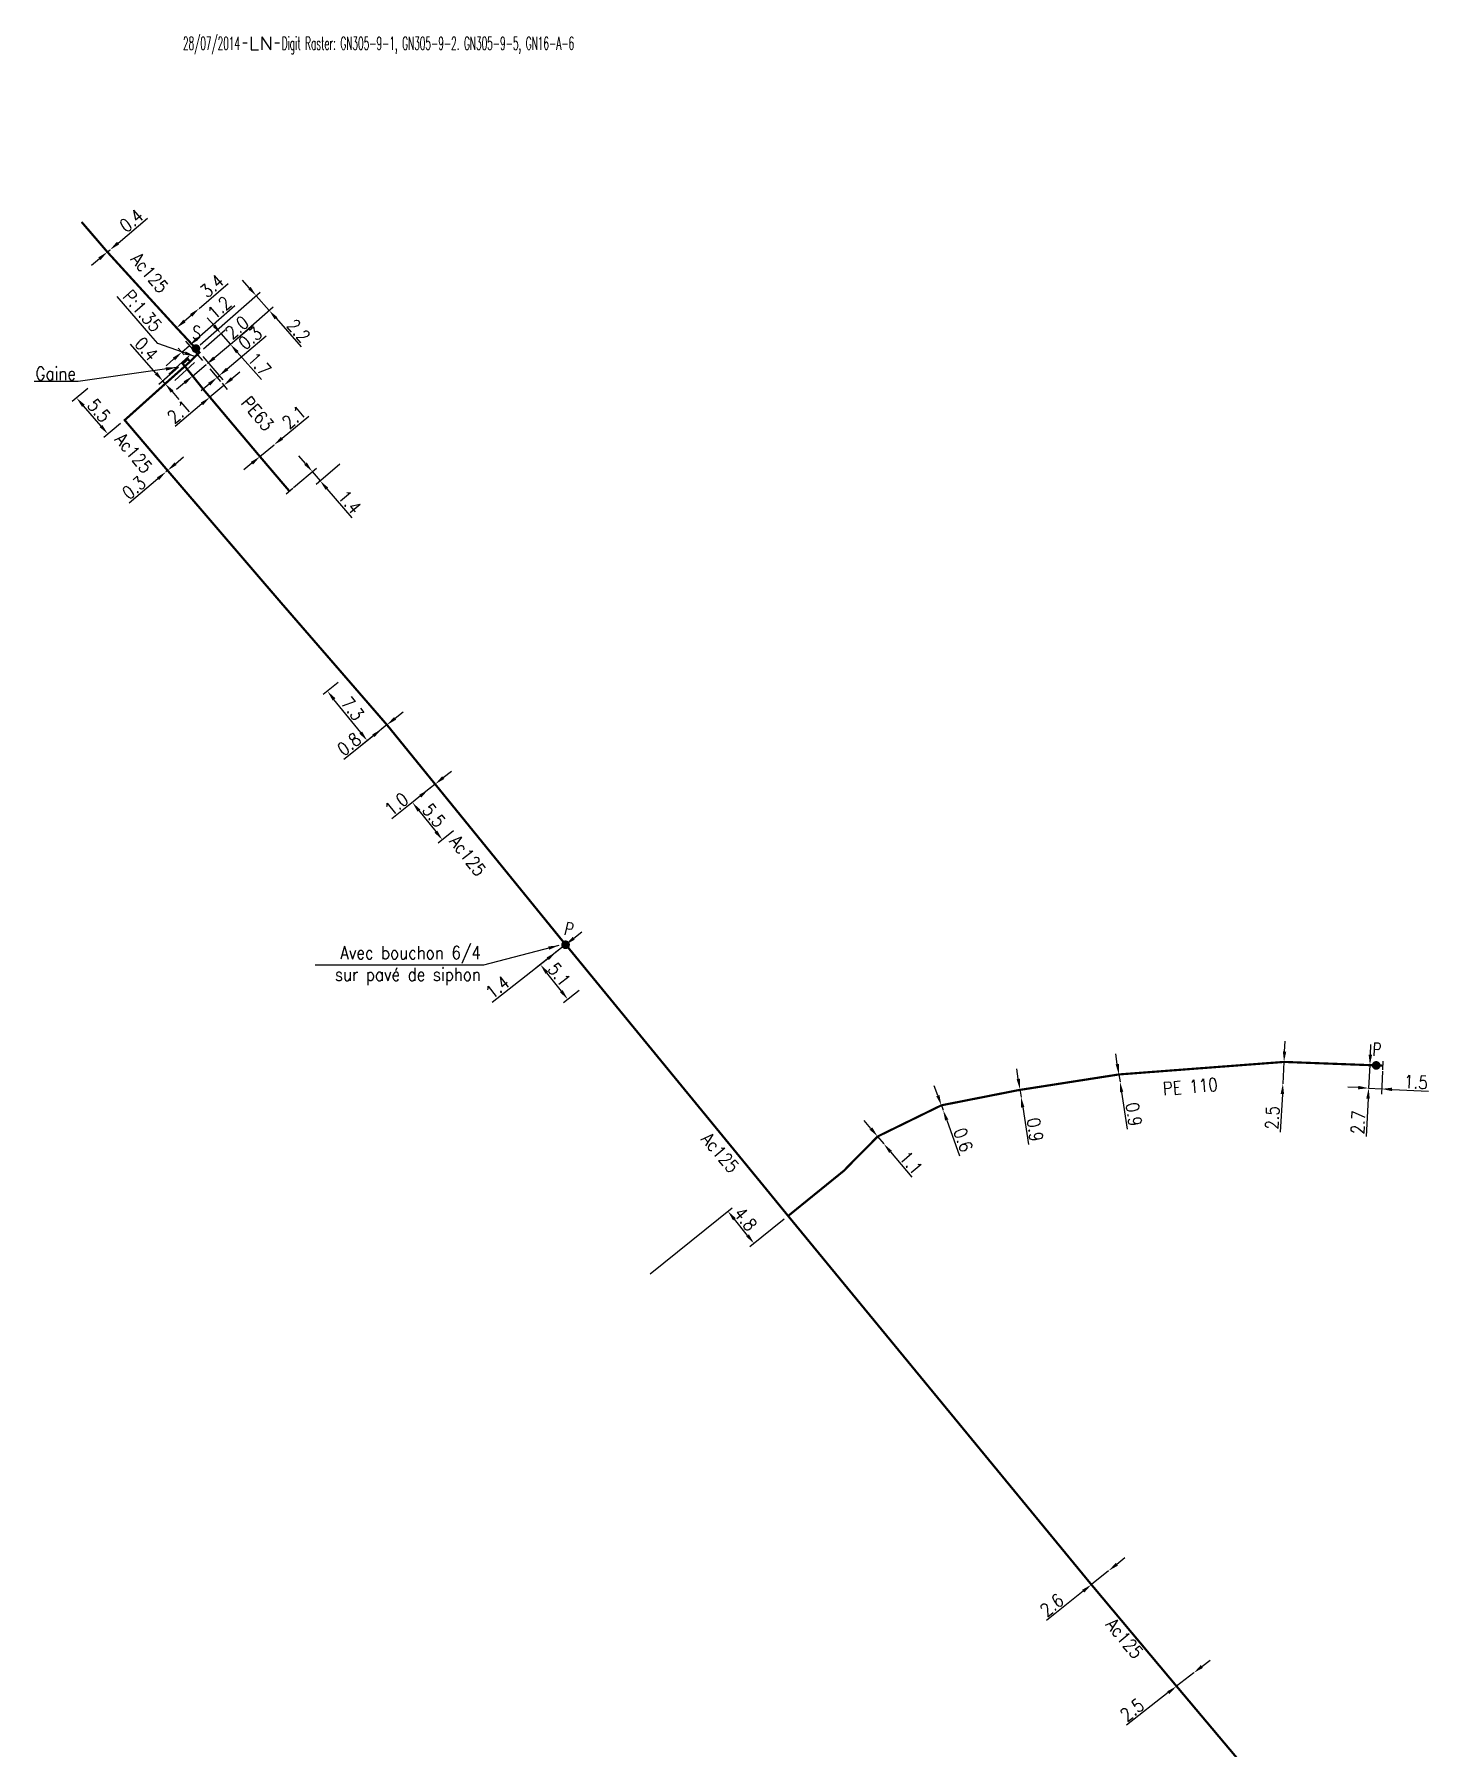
# Model space of a CAD drawing. Header units: millimetres. Extents: x 108995 to 110000, y 119999 to 121000.
# Drawn here: x 108994.6 to 109154.9, y 120541.6 to 120738.5 of the extents above; entities that cross this region are included whole.
import ezdxf
from ezdxf.enums import TextEntityAlignment as Align

# ---------------------------------------------------------------- set-up
doc = ezdxf.new("R2010")
doc.units = ezdxf.units.MM
doc.header["$MEASUREMENT"] = 0
doc.header["$PDMODE"] = 34
doc.linetypes.add('L_25_AP', pattern=[2000, 1000, 1000])
doc.linetypes.add('L_25_PE', pattern=[2000, 1000, 1000])
doc.layers.get('0').update_dxf_attribs({"linetype": 'CONTINUOUS'})
doc.layers.get('DEFPOINTS').update_dxf_attribs({"linetype": 'CONTINUOUS'})
for name, color, linetype in [('L_150', 1, 'CONTINUOUS'), ('L_300', 7, 'CONTINUOUS'), ('L_340', 7, 'CONTINUOUS'), ('L_400', 7, 'CONTINUOUS')]:
    doc.layers.add(name, color=color, linetype=linetype)
doc.styles.add('G_ROMANS', font='ROMANS.SHX', dxfattribs={"width": 0.75})
doc.styles.get("Standard").update_dxf_attribs({"font": 'romans.shx', "width": 0.85})
doc.dimstyles.get("Standard").update_dxf_attribs({"dimtxt": 1.5, "dimasz": 1.2, "dimexe": 0.625, "dimexo": 0.625, "dimgap": 0.25, "dimtad": 1, "dimdec": 1, "dimzin": 0, "dimdsep": 46, "dimtxsty": 'Standard', "dimcen": -0.5, "dimadec": 0, "dimazin": 0, "dimtfac": 1, "dimtdec": 1, "dimtmove": 0, "dimatfit": 3, "dimfxl": 1, "dimtolj": 1, "dimtzin": 0, "dimarcsym": 0})

# ---------------------------------------------------------------- blocks, each defined once
blk = doc.blocks.new('*D7')
at = {"layer": 'DEFPOINTS', "color": 0, "linetype": 'Continuous', "transparency": 16777216}
for p in [(109148.09, 120620.04), (109147.95, 120617.39), (109147.95, 120617.39)]:
    blk.add_point(p, dxfattribs=at)
at = {"layer": 'L_150', "color": 0, "linetype": 'Continuous', "lineweight": -2, "transparency": 16777216}
for p, q in [((109148.15, 120621.24), (109148.21, 120622.43)), ((109148.09, 120620.04), (109147.95, 120617.39)), ((109147.88, 120616.19), (109147.65, 120611.83))]:
    blk.add_line(p, q, dxfattribs=at)
at = {"layer": 'L_150', "color": 0, "linetype": 'Continuous', "transparency": 16777216}
for points in [[(109147.95, 120621.25), (109148.35, 120621.23), (109148.09, 120620.04)], [(109147.68, 120616.2), (109148.08, 120616.18), (109147.95, 120617.39)]]:
    blk.add_solid(points, dxfattribs=at)
at = {"layer": 'L_150', "color": 0, "linetype": 'Continuous', "transparency": 16777216, "insert": (109146.74, 120613.46), "char_height": 1.5, "attachment_point": 5, "rotation": 86.9631}
blk.add_mtext('\\A1;2.7', dxfattribs=at)
blk = doc.blocks.new('*D8')
at = {"layer": 'DEFPOINTS', "color": 0, "linetype": 'Continuous', "transparency": 16777216}
for p in [(109138.22, 120620.41), (109138.09, 120617.91), (109138.09, 120617.91)]:
    blk.add_point(p, dxfattribs=at)
at = {"layer": 'L_150', "color": 0, "linetype": 'Continuous', "lineweight": -2, "transparency": 16777216}
for p, q in [((109138.29, 120621.61), (109138.35, 120622.81)), ((109138.22, 120620.41), (109138.09, 120617.91)), ((109138.03, 120616.72), (109137.79, 120612.35))]:
    blk.add_line(p, q, dxfattribs=at)
at = {"layer": 'L_150', "color": 0, "linetype": 'Continuous', "transparency": 16777216}
for points in [[(109138.09, 120621.62), (109138.48, 120621.6), (109138.22, 120620.41)], [(109137.83, 120616.73), (109138.23, 120616.71), (109138.09, 120617.91)]]:
    blk.add_solid(points, dxfattribs=at)
at = {"layer": 'L_150', "color": 0, "linetype": 'Continuous', "transparency": 16777216, "insert": (109136.88, 120613.99), "char_height": 1.5, "attachment_point": 5, "rotation": 86.9619}
blk.add_mtext('\\A1;2.5', dxfattribs=at)
blk = doc.blocks.new('*D9')
at = {"layer": 'DEFPOINTS', "color": 0, "linetype": 'Continuous', "transparency": 16777216}
for p in [(109119.24, 120618.97), (109119.37, 120618.13), (109119.37, 120618.13)]:
    blk.add_point(p, dxfattribs=at)
at = {"layer": 'L_150', "color": 0, "linetype": 'Continuous', "lineweight": -2, "transparency": 16777216}
for p, q in [((109119.06, 120620.16), (109118.87, 120621.34)), ((109119.24, 120618.97), (109119.37, 120618.13)), ((109119.55, 120616.95), (109120.21, 120612.69))]:
    blk.add_line(p, q, dxfattribs=at)
at = {"layer": 'L_150', "color": 0, "linetype": 'Continuous', "transparency": 16777216}
for points in [[(109119.25, 120620.19), (109118.86, 120620.13), (109119.24, 120618.97)], [(109119.75, 120616.98), (109119.35, 120616.92), (109119.37, 120618.13)]]:
    blk.add_solid(points, dxfattribs=at)
at = {"layer": 'L_150', "color": 0, "linetype": 'Continuous', "transparency": 16777216, "insert": (109120.96, 120614.38), "char_height": 1.5, "attachment_point": 5, "rotation": 278.7988}
blk.add_mtext('\\A1;0.9', dxfattribs=at)
blk = doc.blocks.new('*D10')
at = {"layer": 'DEFPOINTS', "color": 0, "linetype": 'Continuous', "transparency": 16777216}
for p in [(109098.83, 120615.42), (109099.04, 120614.85), (109099.04, 120614.85)]:
    blk.add_point(p, dxfattribs=at)
at = {"layer": 'L_150', "color": 0, "linetype": 'Continuous', "lineweight": -2, "transparency": 16777216}
for p, q in [((109098.43, 120616.55), (109098.02, 120617.67)), ((109098.83, 120615.42), (109099.04, 120614.85)), ((109099.45, 120613.72), (109100.93, 120609.61))]:
    blk.add_line(p, q, dxfattribs=at)
at = {"layer": 'L_150', "color": 0, "linetype": 'Continuous', "transparency": 16777216}
for points in [[(109098.61, 120616.61), (109098.24, 120616.48), (109098.83, 120615.42)], [(109099.64, 120613.79), (109099.26, 120613.66), (109099.04, 120614.85)]]:
    blk.add_solid(points, dxfattribs=at)
at = {"layer": 'L_150', "color": 0, "linetype": 'Continuous', "transparency": 16777216, "insert": (109101.34, 120611.45), "char_height": 1.5, "attachment_point": 5, "rotation": 289.8951}
blk.add_mtext('\\A1;0.6', dxfattribs=at)
blk = doc.blocks.new('*D11')
at = {"layer": 'DEFPOINTS', "color": 0, "linetype": 'Continuous', "transparency": 16777216}
for p in [(109091.51, 120611.84), (109092.21, 120610.99), (109092.21, 120610.99)]:
    blk.add_point(p, dxfattribs=at)
at = {"layer": 'L_150', "color": 0, "linetype": 'Continuous', "lineweight": -2, "transparency": 16777216}
for p, q in [((109090.73, 120612.75), (109089.96, 120613.67)), ((109091.51, 120611.84), (109092.21, 120610.99)), ((109092.99, 120610.08), (109095.45, 120607.15))]:
    blk.add_line(p, q, dxfattribs=at)
at = {"layer": 'L_150', "color": 0, "linetype": 'Continuous', "transparency": 16777216}
for points in [[(109090.89, 120612.88), (109090.58, 120612.62), (109091.51, 120611.84)], [(109093.14, 120610.2), (109092.83, 120609.95), (109092.21, 120610.99)]]:
    blk.add_solid(points, dxfattribs=at)
at = {"layer": 'L_150', "color": 0, "linetype": 'Continuous', "transparency": 16777216, "insert": (109095.37, 120608.8), "char_height": 1.5, "attachment_point": 5, "rotation": 310.091}
blk.add_mtext('\\A1;1.1', dxfattribs=at)
blk = doc.blocks.new('*D12')
at = {"layer": 'DEFPOINTS', "color": 0, "linetype": 'Continuous', "transparency": 16777216}
for p in [(109149.59, 120619.98), (109147.95, 120617.39), (109147.95, 120617.39)]:
    blk.add_point(p, dxfattribs=at)
at = {"layer": 'L_340', "color": 0, "linetype": 'Continuous', "lineweight": -2, "transparency": 16777216}
for p, q in [((109149.55, 120619.36), (109149.41, 120616.69)), ((109146.75, 120617.46), (109145.55, 120617.52)), ((109147.95, 120617.39), (109149.44, 120617.31)), ((109150.64, 120617.25), (109154.83, 120617.03))]:
    blk.add_line(p, q, dxfattribs=at)
at = {"layer": 'L_340', "color": 0, "linetype": 'Continuous', "transparency": 16777216}
for points in [[(109146.76, 120617.66), (109146.74, 120617.26), (109147.95, 120617.39)], [(109150.65, 120617.45), (109150.63, 120617.05), (109149.44, 120617.31)]]:
    blk.add_solid(points, dxfattribs=at)
at = {"layer": 'L_340', "color": 0, "linetype": 'Continuous', "transparency": 16777216, "insert": (109153.39, 120618.1), "char_height": 1.5, "attachment_point": 5, "rotation": 356.9619}
blk.add_mtext('\\A1;1.5', dxfattribs=at)
blk = doc.blocks.new('*D13')
at = {"layer": 'DEFPOINTS', "color": 0, "linetype": 'Continuous', "transparency": 16777216}
for p in [(109107.86, 120617.26), (109108, 120616.37), (109108, 120616.37)]:
    blk.add_point(p, dxfattribs=at)
at = {"layer": 'L_150', "color": 0, "linetype": 'Continuous', "lineweight": -2, "transparency": 16777216}
for p, q in [((109107.68, 120618.45), (109107.49, 120619.63)), ((109107.86, 120617.26), (109108, 120616.37)), ((109108.18, 120615.19), (109108.84, 120610.93))]:
    blk.add_line(p, q, dxfattribs=at)
at = {"layer": 'L_150', "color": 0, "linetype": 'Continuous', "transparency": 16777216}
for points in [[(109107.88, 120618.48), (109107.48, 120618.42), (109107.86, 120617.26)], [(109108.38, 120615.22), (109107.98, 120615.16), (109108, 120616.37)]]:
    blk.add_solid(points, dxfattribs=at)
at = {"layer": 'L_150', "color": 0, "linetype": 'Continuous', "transparency": 16777216, "insert": (109109.59, 120612.62), "char_height": 1.5, "attachment_point": 5, "rotation": 278.7988}
blk.add_mtext('\\A1;0.9', dxfattribs=at)
blk = doc.blocks.new('*D14')
at = {"layer": 'DEFPOINTS', "color": 0, "linetype": 'Continuous', "transparency": 16777216}
for p in [(109074.28, 120603.26), (109081.24, 120602.72), (109064.89, 120595.63)]:
    blk.add_point(p, dxfattribs=at)
at = {"layer": 'L_150', "color": 0, "linetype": 'Continuous', "lineweight": -2, "transparency": 16777216}
for p, q in [((109065.37, 120596.03), (109074.77, 120603.65)), ((109076.55, 120600.46), (109075.04, 120602.32)), ((109080.75, 120602.32), (109076.82, 120599.14))]:
    blk.add_line(p, q, dxfattribs=at)
at = {"layer": 'L_150', "color": 0, "linetype": 'Continuous', "transparency": 16777216}
for points in [[(109075.19, 120602.45), (109074.88, 120602.2), (109074.28, 120603.26)], [(109076.71, 120600.59), (109076.4, 120600.33), (109077.31, 120599.53)]]:
    blk.add_solid(points, dxfattribs=at)
at = {"layer": 'L_150', "color": 0, "linetype": 'Continuous', "transparency": 16777216, "insert": (109076.32, 120602.33), "char_height": 1.5, "attachment_point": 5, "rotation": 309.0572}
blk.add_mtext('\\A1;4.8', dxfattribs=at)
blk = doc.blocks.new('L_340_07')
at = {"color": 0, "linetype": 'Continuous', "const_width": 0.25, "flags": 128}
blk.add_lwpolyline([(0, 0), (1.25, 0)], dxfattribs=at)
at = {"color": 0, "linetype": 'Continuous', "flags": 128}
blk.add_lwpolyline([(1.25, -0.5), (1.25, 0.5)], dxfattribs=at)
at = {"color": 0, "linetype": 'Continuous', "style": 'G_ROMANS', "width": 0.75, "flags": 3}
for tag, p in [('DEF_LEG', (0.72, -3.47)), ('DEF_COUP', (0.72, -5.97)), ('DEF_TYPE', (0.72, -8.47))]:
    blk.add_attdef(tag, text='', height=1.2, dxfattribs=at).set_placement(p, align=Align.MIDDLE)
blk = doc.blocks.new('L_300_12')
at = {"color": 0, "linetype": 'Continuous', "const_width": 0.497, "flags": 128}
blk.add_lwpolyline([(-0.25, 0, 1), (0.25, 0, 1)], format="xyb", close=True, dxfattribs=at)
at = {"color": 0, "linetype": 'Continuous', "style": 'G_ROMANS', "width": 0.75}
blk.add_text('P', height=1.5, dxfattribs=at).set_placement((0, 1.85), align=Align.MIDDLE)
at = {"color": 0, "linetype": 'Continuous', "style": 'G_ROMANS', "width": 0.75, "flags": 3}
for tag, p in [('DEF_LEG', (0, -5)), ('DEF_COUP', (0, -7.5)), ('DEF_TYPE', (0, -10))]:
    blk.add_attdef(tag, text='', height=1.2, dxfattribs=at).set_placement(p, align=Align.MIDDLE)
blk = doc.blocks.new('*D24')
at = {"layer": 'DEFPOINTS', "color": 0, "linetype": 'Continuous', "transparency": 16777216}
for p in [(109011.52, 120702.01), (109012.21, 120701.22), (109014.33, 120700.58)]:
    blk.add_point(p, dxfattribs=at)
at = {"layer": 'L_150', "color": 0, "linetype": 'Continuous', "lineweight": -2, "transparency": 16777216}
for p, q in [((109013.3, 120703.57), (109017.62, 120707.35)), ((109013.92, 120701.05), (109011.99, 120703.25)), ((109010.62, 120701.22), (109009.72, 120700.43)), ((109011.8, 120701.69), (109011.11, 120702.48)), ((109011.52, 120702.01), (109012.4, 120702.78))]:
    blk.add_line(p, q, dxfattribs=at)
at = {"layer": 'L_150', "color": 0, "linetype": 'Continuous', "transparency": 16777216}
for points in [[(109013.17, 120703.72), (109013.43, 120703.42), (109012.4, 120702.78)], [(109010.49, 120701.37), (109010.75, 120701.07), (109011.52, 120702.01)]]:
    blk.add_solid(points, dxfattribs=at)
at = {"layer": 'L_150', "color": 0, "linetype": 'Continuous', "transparency": 16777216, "insert": (109015.83, 120707.12), "char_height": 1.5, "attachment_point": 5, "rotation": 41.2214}
blk.add_mtext('\\A1;1.2', dxfattribs=at)
blk = doc.blocks.new('*D25')
at = {"layer": 'DEFPOINTS', "color": 0, "linetype": 'Continuous', "transparency": 16777216}
for p in [(109012.76, 120699.26), (109012.76, 120699.26), (109014.33, 120700.58)]:
    blk.add_point(p, dxfattribs=at)
at = {"layer": 'L_150', "color": 0, "linetype": 'Continuous', "lineweight": -2, "transparency": 16777216}
for p, q in [((109015.25, 120701.35), (109019.72, 120705.09)), ((109012.76, 120699.26), (109014.33, 120700.58)), ((109011.84, 120698.49), (109010.92, 120697.72))]:
    blk.add_line(p, q, dxfattribs=at)
at = {"layer": 'L_150', "color": 0, "linetype": 'Continuous', "transparency": 16777216}
for points in [[(109015.12, 120701.5), (109015.38, 120701.19), (109014.33, 120700.58)], [(109011.72, 120698.65), (109011.97, 120698.34), (109012.76, 120699.26)]]:
    blk.add_solid(points, dxfattribs=at)
at = {"layer": 'L_150', "color": 0, "linetype": 'Continuous', "transparency": 16777216, "insert": (109017.86, 120704.84), "char_height": 1.5, "attachment_point": 5, "rotation": 39.9453}
blk.add_mtext('\\A1;2.0', dxfattribs=at)
blk = doc.blocks.new('*D26')
at = {"layer": 'DEFPOINTS', "color": 0, "linetype": 'Continuous', "transparency": 16777216}
for p in [(109014.14, 120697.55), (109015.74, 120698.91), (109016.35, 120698.19)]:
    blk.add_point(p, dxfattribs=at)
at = {"layer": 'L_150', "color": 0, "linetype": 'Continuous', "lineweight": -2, "transparency": 16777216}
for p, q in [((109017.27, 120698.97), (109018.18, 120699.74)), ((109016.35, 120698.19), (109014.75, 120696.83)), ((109016.15, 120698.43), (109016.75, 120697.71)), ((109013.83, 120696.06), (109010.77, 120693.47)), ((109014.54, 120697.08), (109015.15, 120696.36))]:
    blk.add_line(p, q, dxfattribs=at)
at = {"layer": 'L_150', "color": 0, "linetype": 'Continuous', "transparency": 16777216}
for points in [[(109017.14, 120699.12), (109017.4, 120698.81), (109016.35, 120698.19)], [(109013.7, 120696.21), (109013.96, 120695.91), (109014.75, 120696.83)]]:
    blk.add_solid(points, dxfattribs=at)
at = {"layer": 'L_150', "color": 0, "linetype": 'Continuous', "transparency": 16777216, "insert": (109011.2, 120695.14), "char_height": 1.5, "attachment_point": 5, "rotation": 40.2309}
blk.add_mtext('\\A1;2.1', dxfattribs=at)
blk = doc.blocks.new('*D27')
at = {"layer": 'DEFPOINTS', "color": 0, "linetype": 'Continuous', "transparency": 16777216}
for p in [(109022.12, 120691.34), (109022.12, 120691.34), (109020.5, 120690)]:
    blk.add_point(p, dxfattribs=at)
at = {"layer": 'L_150', "color": 0, "linetype": 'Continuous', "lineweight": -2, "transparency": 16777216}
for p, q in [((109023.04, 120692.11), (109026.12, 120694.66)), ((109020.5, 120690), (109022.12, 120691.34)), ((109019.58, 120689.23), (109018.66, 120688.46))]:
    blk.add_line(p, q, dxfattribs=at)
at = {"layer": 'L_150', "color": 0, "linetype": 'Continuous', "transparency": 16777216}
for points in [[(109022.91, 120692.26), (109023.17, 120691.95), (109022.12, 120691.34)], [(109019.45, 120689.39), (109019.71, 120689.08), (109020.5, 120690)]]:
    blk.add_solid(points, dxfattribs=at)
at = {"layer": 'L_150', "color": 0, "linetype": 'Continuous', "transparency": 16777216, "insert": (109024.41, 120694.54), "char_height": 1.5, "attachment_point": 5, "rotation": 39.6906}
blk.add_mtext('\\A1;2.1', dxfattribs=at)
blk = doc.blocks.new('*D28')
at = {"layer": 'DEFPOINTS', "color": 0, "linetype": 'Continuous', "transparency": 16777216}
for p in [(109030.16, 120689.54), (109026.52, 120688.27), (109023.89, 120686.03)]:
    blk.add_point(p, dxfattribs=at)
at = {"layer": 'L_340', "color": 0, "linetype": 'Continuous', "lineweight": -2, "transparency": 16777216}
for p, q in [((109025.74, 120689.19), (109024.96, 120690.1)), ((109024.36, 120686.44), (109026.99, 120688.68)), ((109026.52, 120688.27), (109027.42, 120687.21)), ((109029.68, 120689.13), (109026.95, 120686.8)), ((109028.2, 120686.3), (109031.05, 120682.96))]:
    blk.add_line(p, q, dxfattribs=at)
at = {"layer": 'L_340', "color": 0, "linetype": 'Continuous', "transparency": 16777216}
for points in [[(109025.89, 120689.32), (109025.58, 120689.06), (109026.52, 120688.27)], [(109028.35, 120686.43), (109028.05, 120686.17), (109027.42, 120687.21)]]:
    blk.add_solid(points, dxfattribs=at)
at = {"layer": 'L_340', "color": 0, "linetype": 'Continuous', "transparency": 16777216, "insert": (109030.82, 120684.77), "char_height": 1.5, "attachment_point": 5, "rotation": 310.4632}
blk.add_mtext('\\A1;1.4', dxfattribs=at)
blk = doc.blocks.new('*D29')
at = {"layer": 'DEFPOINTS', "color": 0, "linetype": 'Continuous', "transparency": 16777216}
for p in [(109011.62, 120700.69), (109009.34, 120698.69), (109009.61, 120698.37)]:
    blk.add_point(p, dxfattribs=at)
at = {"layer": 'L_150', "color": 0, "linetype": 'Continuous', "lineweight": -2, "transparency": 16777216}
for p, q in [((109008.55, 120699.59), (109005.63, 120702.92)), ((109011.15, 120700.27), (109008.87, 120698.27)), ((109009.61, 120698.37), (109009.34, 120698.69)), ((109010.4, 120697.47), (109011.19, 120696.57))]:
    blk.add_line(p, q, dxfattribs=at)
at = {"layer": 'L_150', "color": 0, "linetype": 'Continuous', "transparency": 16777216}
for points in [[(109008.7, 120699.72), (109008.4, 120699.46), (109009.34, 120698.69)], [(109010.55, 120697.6), (109010.25, 120697.34), (109009.61, 120698.37)]]:
    blk.add_solid(points, dxfattribs=at)
at = {"layer": 'L_150', "color": 0, "linetype": 'Continuous', "transparency": 16777216, "insert": (109007.44, 120702.37), "char_height": 1.5, "attachment_point": 5, "rotation": 311.2214}
blk.add_mtext('\\A1;0.4', dxfattribs=at)
blk = doc.blocks.new('*D65')
at = {"layer": 'DEFPOINTS', "color": 0, "linetype": 'Continuous', "transparency": 16777216}
for p in [(109127.84, 120550.17), (109127.84, 120550.17), (109125.87, 120548.64)]:
    blk.add_point(p, dxfattribs=at)
at = {"layer": 'L_150', "color": 0, "linetype": 'Continuous', "lineweight": -2, "transparency": 16777216}
for p, q in [((109128.78, 120550.91), (109129.73, 120551.65)), ((109127.84, 120550.17), (109125.87, 120548.64)), ((109124.92, 120547.9), (109120.12, 120544.16))]:
    blk.add_line(p, q, dxfattribs=at)
at = {"layer": 'L_150', "color": 0, "linetype": 'Continuous', "transparency": 16777216}
for points in [[(109128.66, 120551.07), (109128.91, 120550.75), (109127.84, 120550.17)], [(109124.8, 120548.06), (109125.04, 120547.74), (109125.87, 120548.64)]]:
    blk.add_solid(points, dxfattribs=at)
at = {"layer": 'L_150', "color": 0, "linetype": 'Continuous', "transparency": 16777216, "insert": (109120.75, 120545.92), "char_height": 1.5, "attachment_point": 5, "rotation": 37.9377}
blk.add_mtext('\\A1;2.5', dxfattribs=at)
blk = doc.blocks.new('*D66')
at = {"layer": 'DEFPOINTS', "color": 0, "linetype": 'Continuous', "transparency": 16777216}
for p in [(109118.06, 120561.91), (109118.06, 120561.91), (109116.08, 120560.32)]:
    blk.add_point(p, dxfattribs=at)
at = {"layer": 'L_150', "color": 0, "linetype": 'Continuous', "lineweight": -2, "transparency": 16777216}
for p, q in [((109119, 120562.66), (109119.94, 120563.42)), ((109118.06, 120561.91), (109116.08, 120560.32)), ((109115.14, 120559.57), (109110.93, 120556.19))]:
    blk.add_line(p, q, dxfattribs=at)
at = {"layer": 'L_150', "color": 0, "linetype": 'Continuous', "transparency": 16777216}
for points in [[(109118.88, 120562.82), (109119.13, 120562.51), (109118.06, 120561.91)], [(109115.01, 120559.72), (109115.26, 120559.41), (109116.08, 120560.32)]]:
    blk.add_solid(points, dxfattribs=at)
at = {"layer": 'L_150', "color": 0, "linetype": 'Continuous', "transparency": 16777216, "insert": (109111.54, 120557.97), "char_height": 1.5, "attachment_point": 5, "rotation": 38.7169}
blk.add_mtext('\\A1;2.6', dxfattribs=at)
blk = doc.blocks.new('*D67')
at = {"layer": 'DEFPOINTS', "color": 0, "linetype": 'Continuous', "transparency": 16777216}
for p in [(109040.64, 120652.34), (109043.23, 120647.37), (109041.47, 120645.95)]:
    blk.add_point(p, dxfattribs=at)
at = {"layer": 'L_150', "color": 0, "linetype": 'Continuous', "lineweight": -2, "transparency": 16777216}
for p, q in [((109040.15, 120651.95), (109037.54, 120649.85)), ((109038.78, 120649.3), (109040.72, 120646.89)), ((109042.74, 120646.98), (109040.99, 120645.56))]:
    blk.add_line(p, q, dxfattribs=at)
at = {"layer": 'L_150', "color": 0, "linetype": 'Continuous', "transparency": 16777216}
for points in [[(109038.93, 120649.43), (109038.62, 120649.18), (109038.02, 120650.24)], [(109040.88, 120647.01), (109040.56, 120646.76), (109041.47, 120645.95)]]:
    blk.add_solid(points, dxfattribs=at)
at = {"layer": 'L_150', "color": 0, "linetype": 'Continuous', "transparency": 16777216, "insert": (109040.51, 120648.74), "char_height": 1.5, "attachment_point": 5, "rotation": 308.8423}
blk.add_mtext('\\A1;5.5', dxfattribs=at)
blk = doc.blocks.new('*D68')
at = {"layer": 'DEFPOINTS', "color": 0, "linetype": 'Continuous', "transparency": 16777216}
for p in [(109040.64, 120652.34), (109039.86, 120651.72), (109039.86, 120651.72)]:
    blk.add_point(p, dxfattribs=at)
at = {"layer": 'L_150', "color": 0, "linetype": 'Continuous', "lineweight": -2, "transparency": 16777216}
for p, q in [((109040.64, 120652.34), (109039.86, 120651.72)), ((109041.57, 120653.09), (109042.51, 120653.85)), ((109038.92, 120650.96), (109035.66, 120648.34))]:
    blk.add_line(p, q, dxfattribs=at)
at = {"layer": 'L_150', "color": 0, "linetype": 'Continuous', "transparency": 16777216}
for points in [[(109041.45, 120653.25), (109041.7, 120652.94), (109040.64, 120652.34)], [(109038.8, 120651.12), (109039.05, 120650.81), (109039.86, 120651.72)]]:
    blk.add_solid(points, dxfattribs=at)
at = {"layer": 'L_150', "color": 0, "linetype": 'Continuous', "transparency": 16777216, "insert": (109036.2, 120650.05), "char_height": 1.5, "attachment_point": 5, "rotation": 38.8423}
blk.add_mtext('\\A1;1.0', dxfattribs=at)
blk = doc.blocks.new('*D100')
at = {"layer": 'DEFPOINTS', "color": 0, "linetype": 'Continuous', "transparency": 16777216}
for p in [(109013.55, 120701.98), (109017.11, 120702.9), (109017.11, 120702.9)]:
    blk.add_point(p, dxfattribs=at)
at = {"layer": 'L_150', "color": 0, "linetype": 'Continuous', "lineweight": -2, "transparency": 16777216}
for p, q in [((109015.23, 120705.05), (109014.44, 120705.95)), ((109014.02, 120702.39), (109016.49, 120704.56)), ((109016.02, 120704.14), (109017.11, 120702.9)), ((109017.9, 120702), (109020.66, 120698.85))]:
    blk.add_line(p, q, dxfattribs=at)
at = {"layer": 'L_150', "color": 0, "linetype": 'Continuous', "transparency": 16777216}
for points in [[(109015.38, 120705.18), (109015.08, 120704.91), (109016.02, 120704.14)], [(109018.05, 120702.13), (109017.75, 120701.87), (109017.11, 120702.9)]]:
    blk.add_solid(points, dxfattribs=at)
at = {"layer": 'L_150', "color": 0, "linetype": 'Continuous', "transparency": 16777216, "insert": (109020.43, 120700.63), "char_height": 1.5, "attachment_point": 5, "rotation": 311.2214}
blk.add_mtext('\\A1;1.7', dxfattribs=at)
blk = doc.blocks.new('*D101')
at = {"layer": 'DEFPOINTS', "color": 0, "linetype": 'Continuous', "transparency": 16777216}
for p in [(109013.5, 120707.02), (109013.5, 120707.02), (109010.92, 120704.8)]:
    blk.add_point(p, dxfattribs=at)
at = {"layer": 'L_150', "color": 0, "linetype": 'Continuous', "lineweight": -2, "transparency": 16777216}
for p, q in [((109013.5, 120707.02), (109016.86, 120709.91)), ((109011.83, 120705.59), (109012.59, 120706.24))]:
    blk.add_line(p, q, dxfattribs=at)
at = {"layer": 'L_150', "color": 0, "linetype": 'Continuous', "transparency": 16777216}
for points in [[(109011.7, 120705.74), (109011.96, 120705.43), (109010.92, 120704.8)], [(109012.46, 120706.39), (109012.72, 120706.09), (109013.5, 120707.02)]]:
    blk.add_solid(points, dxfattribs=at)
at = {"layer": 'L_150', "color": 0, "linetype": 'Continuous', "transparency": 16777216, "insert": (109014.98, 120709.62), "char_height": 1.5, "attachment_point": 5, "rotation": 40.7098}
blk.add_mtext('\\A1;3.4', dxfattribs=at)
blk = doc.blocks.new('*D102')
at = {"layer": 'DEFPOINTS', "color": 0, "linetype": 'Continuous', "transparency": 16777216}
for p in [(109021.56, 120706.8), (109013.14, 120702.41), (109017.11, 120702.9)]:
    blk.add_point(p, dxfattribs=at)
at = {"layer": 'L_300', "color": 0, "linetype": 'Continuous', "lineweight": -2, "transparency": 16777216}
for p, q in [((109019.28, 120709.39), (109018.49, 120710.29)), ((109013.61, 120702.83), (109020.54, 120708.9)), ((109017.58, 120703.31), (109022.03, 120707.21)), ((109020.07, 120708.49), (109021.56, 120706.8)), ((109022.35, 120705.9), (109025.23, 120702.61))]:
    blk.add_line(p, q, dxfattribs=at)
at = {"layer": 'L_300', "color": 0, "linetype": 'Continuous', "transparency": 16777216}
for points in [[(109019.43, 120709.52), (109019.13, 120709.26), (109020.07, 120708.49)], [(109022.5, 120706.03), (109022.2, 120705.76), (109021.56, 120706.8)]]:
    blk.add_solid(points, dxfattribs=at)
at = {"layer": 'L_300', "color": 0, "linetype": 'Continuous', "transparency": 16777216, "insert": (109024.93, 120704.46), "char_height": 1.5, "attachment_point": 5, "rotation": 311.2214}
blk.add_mtext('\\A1;2.2', dxfattribs=at)
blk = doc.blocks.new('L_300_11')
at = {"color": 0, "linetype": 'Continuous', "const_width": 0.497, "flags": 128}
blk.add_lwpolyline([(-0.25, 0, 1), (0.25, 0, 1)], format="xyb", close=True, dxfattribs=at)
at = {"color": 0, "linetype": 'Continuous', "style": 'G_ROMANS', "width": 0.75}
blk.add_text('S', height=1.5, dxfattribs=at).set_placement((0, 1.85), align=Align.MIDDLE)
at = {"color": 0, "linetype": 'Continuous', "width": 0.75, "flags": 3}
for tag, p in [('DEF_LEG', (0, -5)), ('DEF_COUP', (0, -7.5)), ('DEF_TYPE', (0, -10))]:
    blk.add_attdef(tag, text='', height=1.2, dxfattribs=at).set_placement(p, align=Align.MIDDLE)
blk = doc.blocks.new('*D103')
at = {"layer": 'DEFPOINTS', "color": 0, "linetype": 'Continuous', "transparency": 16777216}
for p in [(109001.19, 120698.22), (108999.41, 120696.75), (109004.95, 120694.19)]:
    blk.add_point(p, dxfattribs=at)
at = {"layer": 'L_150', "color": 0, "linetype": 'Continuous', "lineweight": -2, "transparency": 16777216}
for p, q in [((109000.71, 120697.82), (108998.93, 120696.35)), ((109002.23, 120693.51), (109000.2, 120695.85)), ((109004.47, 120693.79), (109002.54, 120692.21))]:
    blk.add_line(p, q, dxfattribs=at)
at = {"layer": 'L_150', "color": 0, "linetype": 'Continuous', "transparency": 16777216}
for points in [[(109000.35, 120695.98), (109000.05, 120695.71), (108999.41, 120696.75)], [(109002.38, 120693.64), (109002.08, 120693.38), (109003.02, 120692.6)]]:
    blk.add_solid(points, dxfattribs=at)
at = {"layer": 'L_150', "color": 0, "linetype": 'Continuous', "transparency": 16777216, "insert": (109002.01, 120695.29), "char_height": 1.5, "attachment_point": 5, "rotation": 311.0087}
blk.add_mtext('\\A1;5.5', dxfattribs=at)
blk = doc.blocks.new('*D104')
at = {"layer": 'DEFPOINTS', "color": 0, "linetype": 'Continuous', "transparency": 16777216}
for p in [(109009.69, 120688.24), (109009.69, 120688.24), (109009.88, 120688.4)]:
    blk.add_point(p, dxfattribs=at)
at = {"layer": 'L_150', "color": 0, "linetype": 'Continuous', "lineweight": -2, "transparency": 16777216}
for p, q in [((109010.8, 120689.18), (109011.71, 120689.96)), ((109008.78, 120687.46), (109005.45, 120684.63)), ((109009.88, 120688.4), (109009.69, 120688.24))]:
    blk.add_line(p, q, dxfattribs=at)
at = {"layer": 'L_150', "color": 0, "linetype": 'Continuous', "transparency": 16777216}
for points in [[(109010.67, 120689.33), (109010.92, 120689.03), (109009.88, 120688.4)], [(109008.65, 120687.61), (109008.91, 120687.31), (109009.69, 120688.24)]]:
    blk.add_solid(points, dxfattribs=at)
at = {"layer": 'L_150', "color": 0, "linetype": 'Continuous', "transparency": 16777216, "insert": (109006.01, 120686.42), "char_height": 1.5, "attachment_point": 5, "rotation": 40.4225}
blk.add_mtext('\\A1;0.3', dxfattribs=at)
blk = doc.blocks.new('*D105')
at = {"layer": 'DEFPOINTS', "color": 0, "linetype": 'Continuous', "transparency": 16777216}
for p in [(109002.96, 120713.52), (109003.27, 120713.77), (109003.27, 120713.77)]:
    blk.add_point(p, dxfattribs=at)
at = {"layer": 'L_150', "color": 0, "linetype": 'Continuous', "lineweight": -2, "transparency": 16777216}
for p, q in [((109004.19, 120714.55), (109007.59, 120717.39)), ((109002.96, 120713.52), (109003.27, 120713.77)), ((109002.04, 120712.75), (109001.13, 120711.98))]:
    blk.add_line(p, q, dxfattribs=at)
at = {"layer": 'L_150', "color": 0, "linetype": 'Continuous', "transparency": 16777216}
for points in [[(109001.92, 120712.9), (109002.17, 120712.59), (109002.96, 120713.52)], [(109004.06, 120714.7), (109004.32, 120714.39), (109003.27, 120713.77)]]:
    blk.add_solid(points, dxfattribs=at)
at = {"layer": 'L_150', "color": 0, "linetype": 'Continuous', "transparency": 16777216, "insert": (109005.71, 120717.12), "char_height": 1.5, "attachment_point": 5, "rotation": 39.9789}
blk.add_mtext('\\A1;0.4', dxfattribs=at)
blk = doc.blocks.new('GIS_MODF')
at = {"color": 0, "linetype": 'Continuous', "flags": 128}
for points in [[(-2.18, -0.01), (-1.68, -0.01)], [(1.52, -0.01), (2.02, -0.01)]]:
    blk.add_lwpolyline(points, dxfattribs=at)
at = {"color": 0, "linetype": 'Continuous', "width": 0.5}
blk.add_attdef('DATE', text='', height=1.5, dxfattribs=at).set_placement((-2.5, -0.8), align=Align.RIGHT)
at = {"color": 0, "linetype": 'Continuous', "width": 1.771291}
blk.add_attdef('USER', text='', height=1.5, dxfattribs=at).set_placement((-1.51, -0.8), (1.28, -0.8), align=Align.FIT)
at = {"color": 0, "linetype": 'Continuous', "width": 0.5}
blk.add_attdef('DESC', (2.29, -0.8), '', height=1.5, dxfattribs=at)
blk = doc.blocks.new('*D272')
at = {"layer": 'DEFPOINTS', "color": 0, "linetype": 'Continuous', "transparency": 16777216}
for p in [(109013.55, 120701.98), (109014.33, 120700.58), (109015.81, 120699.3)]:
    blk.add_point(p, dxfattribs=at)
at = {"layer": 'L_150', "color": 0, "linetype": 'Continuous', "lineweight": -2, "transparency": 16777216}
for p, q in [((109016.73, 120700.07), (109021.23, 120703.88)), ((109013.95, 120701.5), (109016.22, 120698.82)), ((109014.73, 120700.1), (109015.98, 120698.62)), ((109015.58, 120699.1), (109015.81, 120699.3)), ((109014.67, 120698.32), (109013.75, 120697.55))]:
    blk.add_line(p, q, dxfattribs=at)
at = {"layer": 'L_150', "color": 0, "linetype": 'Continuous', "transparency": 16777216}
for points in [[(109016.6, 120700.22), (109016.86, 120699.92), (109015.81, 120699.3)], [(109014.54, 120698.48), (109014.79, 120698.17), (109015.58, 120699.1)]]:
    blk.add_solid(points, dxfattribs=at)
at = {"layer": 'L_150', "color": 0, "linetype": 'Continuous', "transparency": 16777216, "insert": (109019.37, 120703.62), "char_height": 1.5, "attachment_point": 5, "rotation": 40.2309}
blk.add_mtext('\\A1;0.3', dxfattribs=at)
blk = doc.blocks.new('*D273')
at = {"layer": 'DEFPOINTS', "color": 0, "linetype": 'Continuous', "transparency": 16777216}
for p in [(109034.47, 120658.65), (109035.1, 120659.16), (109035.1, 120659.16)]:
    blk.add_point(p, dxfattribs=at)
at = {"layer": 'L_150', "color": 0, "linetype": 'Continuous', "lineweight": -2, "transparency": 16777216}
for p, q in [((109036.03, 120659.91), (109036.97, 120660.66)), ((109033.54, 120657.9), (109030.13, 120655.17)), ((109035.1, 120659.16), (109034.47, 120658.65))]:
    blk.add_line(p, q, dxfattribs=at)
at = {"layer": 'L_150', "color": 0, "linetype": 'Continuous', "transparency": 16777216}
for points in [[(109035.91, 120660.06), (109036.16, 120659.75), (109035.1, 120659.16)], [(109033.41, 120658.06), (109033.66, 120657.75), (109034.47, 120658.65)]]:
    blk.add_solid(points, dxfattribs=at)
at = {"layer": 'L_150', "color": 0, "linetype": 'Continuous', "transparency": 16777216, "insert": (109030.74, 120656.94), "char_height": 1.5, "attachment_point": 5, "rotation": 38.776}
blk.add_mtext('\\A1;0.8', dxfattribs=at)
blk = doc.blocks.new('*D274')
at = {"layer": 'DEFPOINTS', "color": 0, "linetype": 'Continuous', "transparency": 16777216}
for p in [(109030, 120664.42), (109028.26, 120663.03), (109035.1, 120659.16)]:
    blk.add_point(p, dxfattribs=at)
at = {"layer": 'L_150', "color": 0, "linetype": 'Continuous', "lineweight": -2, "transparency": 16777216}
for p, q in [((109029.51, 120664.03), (109027.77, 120662.64)), ((109032.08, 120658.27), (109029.01, 120662.09)), ((109034.61, 120658.76), (109032.34, 120656.95))]:
    blk.add_line(p, q, dxfattribs=at)
at = {"layer": 'L_150', "color": 0, "linetype": 'Continuous', "transparency": 16777216}
for points in [[(109029.17, 120662.22), (109028.85, 120661.97), (109028.26, 120663.03)], [(109032.24, 120658.4), (109031.92, 120658.15), (109032.83, 120657.34)]]:
    blk.add_solid(points, dxfattribs=at)
at = {"layer": 'L_150', "color": 0, "linetype": 'Continuous', "transparency": 16777216, "insert": (109031.15, 120661.02), "char_height": 1.5, "attachment_point": 5, "rotation": 308.776}
blk.add_mtext('\\A1;7.3', dxfattribs=at)
blk = doc.blocks.new('*D277')
at = {"layer": 'DEFPOINTS', "color": 0, "linetype": 'Continuous', "transparency": 16777216}
for p in [(109054.53, 120633.02), (109055.63, 120633.88), (109055.63, 120633.88)]:
    blk.add_point(p, dxfattribs=at)
at = {"layer": 'L_300', "color": 0, "linetype": 'Continuous', "lineweight": -2, "transparency": 16777216}
for p, q in [((109056.57, 120634.63), (109057.51, 120635.37)), ((109053.58, 120632.28), (109047.21, 120627.26)), ((109055.63, 120633.88), (109054.53, 120633.02))]:
    blk.add_line(p, q, dxfattribs=at)
at = {"layer": 'L_300', "color": 0, "linetype": 'Continuous', "transparency": 16777216}
for points in [[(109056.45, 120634.78), (109056.69, 120634.47), (109055.63, 120633.88)], [(109053.46, 120632.43), (109053.71, 120632.12), (109054.53, 120633.02)]]:
    blk.add_solid(points, dxfattribs=at)
at = {"layer": 'L_300', "color": 0, "linetype": 'Continuous', "transparency": 16777216, "insert": (109047.79, 120628.99), "char_height": 1.5, "attachment_point": 5, "rotation": 38.2082}
blk.add_mtext('\\A1;1.4', dxfattribs=at)
blk = doc.blocks.new('*D278')
at = {"layer": 'DEFPOINTS', "color": 0, "linetype": 'Continuous', "transparency": 16777216}
for p in [(109055.65, 120633.89), (109052.74, 120631.6), (109057.67, 120629)]:
    blk.add_point(p, dxfattribs=at)
at = {"layer": 'L_300', "color": 0, "linetype": 'Continuous', "lineweight": -2, "transparency": 16777216}
for p, q in [((109055.16, 120633.51), (109052.25, 120631.22)), ((109055.15, 120628.54), (109053.48, 120630.66)), ((109057.18, 120628.62), (109055.4, 120627.21))]:
    blk.add_line(p, q, dxfattribs=at)
at = {"layer": 'L_300', "color": 0, "linetype": 'Continuous', "transparency": 16777216}
for points in [[(109053.64, 120630.79), (109053.32, 120630.54), (109052.74, 120631.6)], [(109055.3, 120628.67), (109054.99, 120628.42), (109055.89, 120627.6)]]:
    blk.add_solid(points, dxfattribs=at)
at = {"layer": 'L_300', "color": 0, "linetype": 'Continuous', "transparency": 16777216, "insert": (109054.92, 120630.45), "char_height": 1.5, "attachment_point": 5, "rotation": 308.2082}
blk.add_mtext('\\A1;5.1', dxfattribs=at)

msp = doc.modelspace()

# ---------------------------------------------------------------- linework, layer by layer
at = {"layer": 'L_150', "linetype": 'L_25_AP', "const_width": 0.25, "flags": 128}
msp.add_lwpolyline([(109000, 120716.97), (109002.96, 120713.52), (109010.92, 120704.8), (109013.55, 120701.98), (109012.47, 120700.92), (109009.61, 120698.37), (109004.95, 120694.19), (109009.88, 120688.4), (109022.77, 120673.38), (109035.1, 120659.16), (109040.64, 120652.34), (109055.3, 120634.3), (109055.82, 120633.69), (109055.82, 120633.69), (109078.41, 120606.14), (109081.22, 120602.7), (109116.08, 120560.32), (109125.87, 120548.64), (109139.71, 120532.19)], dxfattribs=at)
at = {"layer": 'L_150', "linetype": 'L_25_PE', "const_width": 0.25, "flags": 128}
msp.add_lwpolyline([(109023.07, 120686.98), (109020.5, 120690), (109014.14, 120697.55), (109011.62, 120700.69), (109012.21, 120701.22), (109012.47, 120700.92)], dxfattribs=at)
at = {"layer": 'L_150', "linetype": 'L_25_PE', "flags": 128}
msp.add_lwpolyline([(109081.24, 120602.72, 0.25, 0.25, 0), (109082.63, 120603.85, 0.25, 0.25, 0), (109087.59, 120607.87, 0.25, 0.25, 0), (109091.51, 120611.84, 0.25, 0.25, 0), (109098.83, 120615.42, 0.25, 0.25, 0), (109107.71, 120617.17, 0.25, 0.25, 0), (109119.24, 120618.97, 0.25, 0.25, 0), (109138.22, 120620.41, 0.25, 0.25, 0), (109148.34, 120620.03, 0, 0, 0)], format="xyseb", dxfattribs=at)
at = {"layer": 'L_400'}
for p, q in [((109012.32, 120701.55), (109010.03, 120699.48)), ((109012.99, 120700.81), (109010.71, 120698.74))]:
    msp.add_line(p, q, dxfattribs=at)

# ---------------------------------------------------------------- block references
at = {"layer": 'L_150'}
ref = msp.add_blockref('GIS_MODF', (109020.71, 120737.56), dxfattribs=at)
ref.add_attrib('DATE', '28/07/2014', dxfattribs={"layer": '0', "color": 0, "linetype": 'Continuous', "height": 1.5, "width": 0.5}).set_placement((109018.21, 120736.76), align=Align.RIGHT)
ref.add_attrib('USER', 'LN', dxfattribs={"layer": '0', "color": 0, "linetype": 'Continuous', "height": 1.5, "width": 1.113383}).set_placement((109019.21, 120736.76), (109021.99, 120736.76), align=Align.FIT)
ref.add_attrib('DESC', 'Digit Raster: GN305-9-1, GN305-9-2. GN305-9-5, GN16-A-6', (109023, 120736.76), dxfattribs={"layer": '0', "color": 0, "linetype": 'Continuous', "height": 1.5, "width": 0.5})
at = {"layer": 'L_300'}
for name, p, rotation in [('L_300_11', (109013.14, 120702.41), 357.2693355353114), ('L_300_12', (109055.63, 120633.88), 347.4798133506646), ('L_300_12', (109148.82, 120620.01), 357.8336434012341)]:
    msp.add_blockref(name, p, dxfattribs=dict(at, rotation=rotation))
at = {"layer": 'L_340'}
for p, rotation in [((109023.07, 120686.98), 310.5392633354565), ((109148.34, 120620.03), 357.8336434034696)]:
    msp.add_blockref('L_340_07', p, dxfattribs=dict(at, rotation=rotation))

# ---------------------------------------------------------------- texts
at = {"layer": 'L_150', "linetype": 'Continuous', "width": 0.85}
for s, rotation, p in [('Ac125', 310.6066, (109007.81, 120711.11)), ('PE63', 310.1039, (109020.23, 120694.93)), ('Ac125', 310.6392, (109005.99, 120690.4)), ('Ac125', 308.1035, (109044.4, 120644.12)), ('Ac125', 310.8997, (109073.4, 120609.97)), ('Ac125', 310.0328, (109119.89, 120554.13))]:
    msp.add_text(s, height=1.5, rotation=rotation, dxfattribs=at).set_placement(p, align=Align.MIDDLE)
msp.add_text('PE 110', height=1.5, rotation=4.6678, dxfattribs=at).set_placement((109124.34, 120616.57))
at = {"layer": 'L_150', "linetype": 'Continuous', "insert": (109008.23, 120704.17), "char_height": 1.5, "attachment_point": 9, "rotation": 310.8704}
msp.add_mtext('\\A1;P:1.35', dxfattribs=at)
at = {"layer": 'L_300', "linetype": 'Continuous', "insert": (109045.9, 120629.22), "char_height": 1.5, "attachment_point": 9}
msp.add_mtext('\\A1;Avec bouchon {\\H1x;6/4}\\Psur pavé de siphon', dxfattribs=at)
at = {"layer": 'L_400', "linetype": 'Continuous', "insert": (108994.7, 120700.3), "char_height": 1.5, "attachment_point": 1}
msp.add_mtext('\\A1;Gaine', dxfattribs=at)

# ---------------------------------------------------------------- dimensions: what is measured, and where the dimension line sits
at = {"layer": 'L_150', "linetype": 'Continuous'}
for base, p1, p2, angle, picture, middle in [((109003.27, 120713.77), (109002.96, 120713.52), (109003.27, 120713.77), 219.9789, '*D105', (109006.35, 120716.35)), ((109013.5, 120707.02), (109010.92, 120704.8), (109013.5, 120707.02), 220.7098, '*D101', (109015.64, 120708.86)), ((109011.52, 120702.01), (109014.33, 120700.58), (109012.21, 120701.22), 221.2214, '*D24', (109016.49, 120706.37)), ((109012.7637, 120699.2644), (109014.3312, 120700.5772), (109012.7637, 120699.2644), 39.9453, '*D25', (109018.5023, 120704.0704)), ((109017.11, 120702.9), (109013.55, 120701.98), (109017.11, 120702.9), 131.2214, '*D100', (109019.67, 120699.97)), ((109009.34, 120698.69), (109009.61, 120698.37), (109011.62, 120700.69), 131.2214, '*D29', (109006.69, 120701.71)), ((109016.35, 120698.19), (109014.14, 120697.55), (109015.74, 120698.91), 220.2309, '*D26', (109011.84, 120694.38)), ((108999.41, 120696.75), (109004.95, 120694.19), (109001.19, 120698.22), 311.0087, '*D103', (109001.25, 120694.64)), ((109022.12, 120691.34), (109020.5, 120690), (109022.12, 120691.34), 219.6906, '*D27', (109025.04, 120693.77)), ((109009.6911, 120688.2387), (109009.8815, 120688.4008), (109009.6911, 120688.2387), 40.4225, '*D104', (109006.6569, 120685.6542)), ((109039.86, 120651.72), (109040.64, 120652.34), (109039.86, 120651.72), 38.8423, '*D68', (109036.82, 120649.27)), ((109041.47, 120645.95), (109040.64, 120652.34), (109043.23, 120647.37), 128.8423, '*D67', (109039.73, 120648.12)), ((109108, 120616.37), (109107.86, 120617.26), (109108, 120616.37), 98.7988, '*D13', (109108.6, 120612.46)), ((109074.28, 120603.26), (109081.24, 120602.72), (109064.89, 120595.63), 309.0572, '*D14', (109075.55, 120601.7)), ((109118.0649, 120561.914), (109116.0752, 120560.319), (109118.0649, 120561.914), 218.7169, '*D66', (109112.1665, 120557.1857)), ((109127.84, 120550.17), (109125.87, 120548.64), (109127.84, 120550.17), 217.9377, '*D65', (109121.37, 120545.13))]:
    dim = msp.add_linear_dim(base=base, p1=p1, p2=p2, angle=angle, dimstyle='Standard', dxfattribs=at)
    dim.commit()
    dim.dimension.update_dxf_attribs({"geometry": picture, "text_midpoint": middle, "dimtype": 160})
for base, p1, p2, angle, text, picture, middle in [((109015.81, 120699.3), (109014.33, 120700.58), (109013.55, 120701.98), 220.2309, '0.3', '*D272', (109020.02, 120702.86)), ((109028.26, 120663.03), (109035.1, 120659.16), (109030, 120664.42), 128.776, '7.3', '*D274', (109030.37, 120660.4)), ((109035.1, 120659.16), (109034.47, 120658.65), (109035.1, 120659.16), 38.776, '0.8', '*D273', (109031.36, 120656.16))]:
    dim = msp.add_linear_dim(base=base, p1=p1, p2=p2, angle=angle, text=text, dimstyle='Standard', dxfattribs=at)
    dim.commit()
    dim.dimension.update_dxf_attribs({"geometry": picture, "text_midpoint": middle, "dimtype": 160})
for base, p1, p2, angle, picture, middle in [((109138.09, 120617.91), (109138.22, 120620.41), (109138.09, 120617.91), 266.9619, '*D8', (109137.88, 120613.93)), ((109147.947, 120617.392), (109148.0874, 120620.0383), (109147.947, 120617.392), 266.9631, '*D7', (109147.7358, 120613.4119)), ((109119.36863, 120618.13187), (109119.23861, 120618.97186), (109119.36863, 120618.13187), 278.79879, '*D9', (109119.97366, 120614.22306)), ((109099.04, 120614.85), (109098.83, 120615.42), (109099.04, 120614.85), 289.8951, '*D10', (109100.4, 120611.11)), ((109092.21, 120610.99), (109091.51, 120611.84), (109092.21, 120610.99), 310.091, '*D11', (109094.61, 120608.15))]:
    dim = msp.add_linear_dim(base=base, p1=p1, p2=p2, angle=angle, dimstyle='Standard', override={"dimse2": 0, "dimclre": 256}, dxfattribs=at)
    dim.commit()
    dim.dimension.update_dxf_attribs({"geometry": picture, "text_midpoint": middle, "dimtype": 161})
at = {"layer": 'L_300', "linetype": 'Continuous'}
dim = msp.add_linear_dim(base=(109021.56, 120706.8), p1=(109013.14, 120702.41), p2=(109017.11, 120702.9), angle=131.2214, dimstyle='Standard', dxfattribs=at)
dim.commit()
dim.dimension.update_dxf_attribs({"geometry": '*D102', "text_midpoint": (109024.18, 120703.8), "dimtype": 160})
for base, p1, p2, angle, text, picture, middle in [((109055.63, 120633.88), (109054.53, 120633.02), (109055.63, 120633.88), 38.2082, '1.4', '*D277', (109048.41, 120628.2)), ((109052.74, 120631.6), (109057.67, 120629), (109055.65, 120633.89), 308.2082, '5.1', '*D278', (109054.13, 120629.83))]:
    dim = msp.add_linear_dim(base=base, p1=p1, p2=p2, angle=angle, text=text, dimstyle='Standard', dxfattribs=at)
    dim.commit()
    dim.dimension.update_dxf_attribs({"geometry": picture, "text_midpoint": middle, "dimtype": 160})
at = {"layer": 'L_340', "linetype": 'Continuous'}
for base, p1, p2, angle, picture, middle in [((109026.52, 120688.27), (109030.16, 120689.54), (109023.89, 120686.03), 310.4632, '*D28', (109030.06, 120684.12)), ((109147.95, 120617.39), (109149.59, 120619.98), (109147.95, 120617.39), 356.9619, '*D12', (109153.33, 120617.11))]:
    dim = msp.add_linear_dim(base=base, p1=p1, p2=p2, angle=angle, dimstyle='Standard', dxfattribs=at)
    dim.commit()
    dim.dimension.update_dxf_attribs({"geometry": picture, "text_midpoint": middle, "dimtype": 160})

# ---------------------------------------------------------------- leaders
at = {"layer": 'L_150', "linetype": 'Continuous', "annotation_type": 0, "has_hookline": 1, "hookline_direction": 1, "text_width": 5.71, "horizontal_direction": (0.65435, -0.756192, 0)}
msp.add_leader([(109013.03, 120701.51), (109008.76, 120703), (109007.97, 120703.91)], dimstyle='Standard', override={"dimgap": 0.25, "dimtad": 1}, dxfattribs=at)
at = {"layer": 'L_300', "linetype": 'Continuous', "annotation_type": 0, "has_hookline": 1, "hookline_direction": 1, "text_width": 19.12}
msp.add_leader([(109054.85, 120633.8), (109046.21, 120631.54)], dimstyle='Standard', override={"dimgap": 0.25, "dimtad": 1}, dxfattribs=at)
at = {"layer": 'L_400', "linetype": 'Continuous', "annotation_type": 0, "has_hookline": 1, "hookline_direction": 1, "text_width": 4.8}
msp.add_leader([(109010.88, 120700.24), (108999.6, 120698.62)], dimstyle='Standard', override={"dimgap": 0.25, "dimtad": 1}, dxfattribs=at)

doc.saveas('drawing.dxf')
